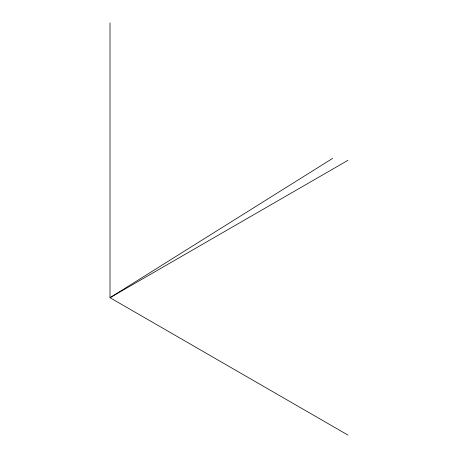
<?xml version="1.0" encoding="UTF-8"?>
<svg xmlns="http://www.w3.org/2000/svg" width="458" height="458" viewBox="0 0 458 458"><rect width="100%" height="100%" fill="white"/><g stroke="black" fill="none" stroke-linecap="round" stroke-linejoin="round"><path stroke-width="0.69" d="M332.645 158.388L110.006 297.7L347.994 435.1M347.994 160.3L110.006 297.7L110.006 22.9"/></g></svg>
